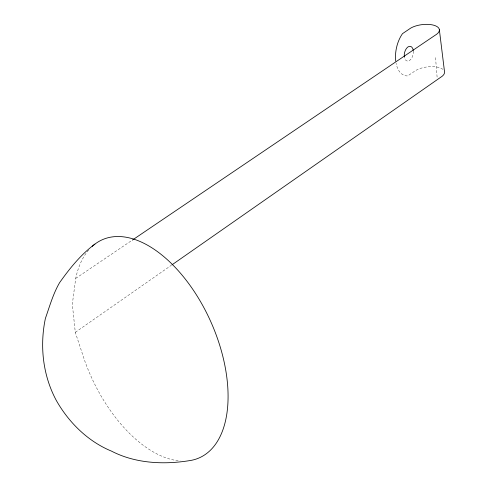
<?xml version="1.0" encoding="UTF-8"?>
<svg xmlns="http://www.w3.org/2000/svg" width="487" height="487" viewBox="0 0 487 487"><rect width="100%" height="100%" fill="white"/><g stroke="black" fill="none" stroke-linecap="round" stroke-linejoin="round"><path stroke-width="0.37" stroke-dasharray="2.44 1.83" d="M88.664 250.014A119.352 65.83 66 0 0 75.704 278.412L72.313 304.272L75.302 332.347L84.75 360.879A119.352 65.83 66 0 0 180.111 460.921M75.302 332.347L171.327 265.299M75.704 278.412L132.409 240.054M435.536 57.63L437.216 78.571M442.945 69.385A16.564 7.104 -7 0 0 415.843 70.402L407.674 75.929A25.598 14.86 -77.2 0 1 396.095 63.298M413.329 51.068A7.512 4.359 -77.2 0 1 409.725 60.333A7.512 4.359 -77.2 0 1 404.423 57.436"/><path stroke-width="0.73" d="M94.916 244.103C80.812 254.543 69.678 268.453 59.584 282.679C53.107 293.825 49.656 306.311 45.401 318.395C39.605 345.989 42.844 375.404 56.267 400.375C68.697 422.406 87.916 441.423 111.486 451.126C135.812 463.685 164.411 464.872 190.947 460.404A119.352 65.83 66 0 0 209.751 319.405A119.352 65.83 66 0 0 92.213 246.361M171.948 264.861L440.351 77.506A16.564 7.104 -7 0 0 444.54 71.924L439.353 29.658M132.409 240.054L435.171 35.234A16.564 7.104 -7 0 0 433.911 25.263A16.564 7.104 -7 0 0 410.663 28.136L402.493 33.658A25.598 14.86 -77.2 0 0 395.748 61.112M404.326 56.869A7.512 4.359 -77.2 0 1 407.863 47.008A7.512 4.359 -77.2 0 1 413.262 50.471"/></g></svg>
